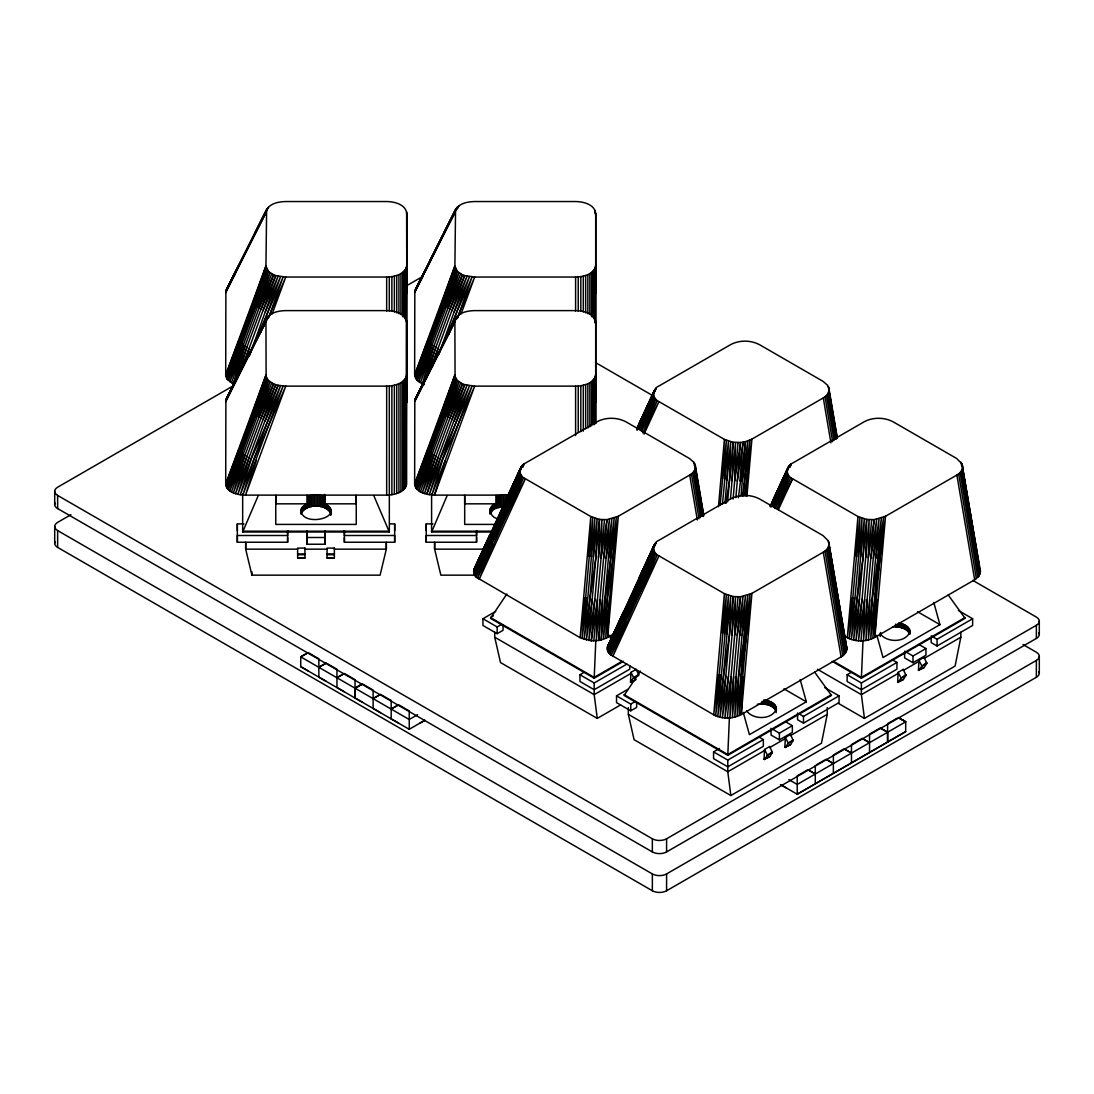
<?xml version="1.0" encoding="UTF-8"?>
<svg xmlns="http://www.w3.org/2000/svg" width="1094" height="1094" viewBox="0 0 1094 1094"><rect width="100%" height="100%" fill="white"/><g stroke="black" fill="none" stroke-linecap="round" stroke-linejoin="round"><path stroke-width="1.5" d="M287.626 537.414L287.626 542.227L237.33 542.227L237.33 523.876L244.017 523.876M373.779 495.555L389.341 532.012L242.663 532.012L242.663 493.927M334.367 549.161L386.319 549.161L386.319 542.446L386.319 549.161L380.083 575.157L251.921 575.157L251.921 571.806M275.756 495.609L275.756 524.409L356.247 524.409L356.247 495.609M306.853 544.238L306.853 530.672L306.853 544.238L325.164 544.238L325.164 530.672L325.164 544.238M389.669 523.876L394.674 523.876L394.674 542.227L344.378 542.227L344.378 537.414M406.626 320.952L406.804 402.455L406.804 322.511C405.655 313.376 394.428 310.71 386.674 310.614L285.766 310.614C278.327 310.737 267.182 312.788 265.951 321.677L225.884 400.144L225.706 484.054C226.937 492.943 238.082 494.994 245.535 495.117L386.674 495.117L386.674 386.127C394.442 386.045 405.751 383.338 406.804 374.148M386.674 311.106L386.674 277.042C394.428 276.96 405.655 274.293 406.804 265.158M389.341 532.012L389.3 386.032M389.3 311.011L389.3 276.946M386.674 495.117L391.884 494.707L391.884 385.717M391.884 310.696L391.884 276.645M391.884 494.707L394.373 494.201L394.373 385.225M394.373 311.899L394.373 276.139M394.373 494.201L396.739 493.517L396.739 384.541M396.739 312.925L396.739 275.456M396.739 493.517L398.927 492.656L398.927 383.666M398.927 313.759L398.927 274.594M398.927 492.656L400.91 491.63L400.91 382.64M400.91 314.429L400.91 273.568M400.91 491.63L402.633 490.468L402.633 381.478M402.633 316.672L402.633 272.392M402.633 490.468L404.096 489.168L404.096 380.179M404.096 317.082L404.096 271.107M404.096 489.168L405.272 487.774L405.272 378.784M405.272 319.092L405.272 269.712M405.272 487.774L406.106 486.297L406.106 377.321M406.106 321.021L406.106 268.235M406.106 486.297L406.626 266.717M242.772 258.129L267.442 208.311L254.628 233.665L266.621 209.692L265.951 265.992L268.563 271.572L273.609 274.799L233.364 383.789L227.196 379.262L225.706 374.968L225.884 291.072L266.621 209.692C270.382 203.156 278.847 201.706 285.766 201.542L386.674 201.542C394.428 201.624 405.655 204.304 406.804 213.426L406.626 484.779M476.56 537.414L476.56 542.227L426.263 542.227L426.263 523.876L432.951 523.876M491.288 532.012L431.597 532.012L431.597 493.927M464.69 495.609L464.69 524.409L496.553 524.409M575.608 435.508L575.608 386.127C583.362 386.045 594.575 383.365 595.724 374.244M575.608 311.106L575.608 277.042C583.362 276.96 594.575 274.293 595.724 265.158M578.234 432.007L578.234 386.032M578.234 311.011L578.234 276.946M580.818 431.706L580.818 385.717M580.818 310.696L580.818 276.645M583.307 431.2L583.307 385.225M583.307 311.899L583.307 276.139M585.673 428.807L585.673 384.541M585.673 312.925L585.673 275.456M587.861 427.945L587.861 383.666M587.861 313.759L587.861 274.594M589.844 426.92L589.844 382.64M589.844 314.429L589.844 273.568M591.567 425.757L591.567 381.478M591.567 316.672L591.567 272.392M593.03 424.458L593.03 380.179M593.03 317.082L593.03 271.107M594.192 424.773L594.192 378.784M594.192 319.092L594.192 269.712M595.04 423.296L595.04 377.321M595.04 319.325L595.04 268.235M595.56 423.474L595.56 375.789M595.56 322.908L595.56 266.717M595.724 423.624L595.724 213.426C594.575 204.304 583.362 201.624 575.608 201.542L474.7 201.542C467.781 201.706 459.316 203.156 455.555 209.692L414.817 291.072L414.64 374.968L417.252 380.562L424.445 384.582M489.469 535.869L473.784 570.029L474.153 574.364L476.054 577.058L580.107 637.679L591.28 640.824L598.473 557.735L599.471 519.404L590.787 516.518L525.394 478.762C517.9 475.863 518.597 465.552 525.858 462.858L597.215 421.655C606.035 417.046 617.221 417.224 626 421.846L689.357 458.427L693.842 462.27L695.278 465.237L703.757 515.11M730.464 498.891L732.077 480.608L733.076 442.263L724.378 439.378L658.985 401.635C651.491 398.736 652.202 388.425 659.463 385.717L730.806 344.528C739.626 339.906 750.826 340.084 759.592 344.719L822.961 381.3L827.447 385.143L828.883 388.11L837.348 437.983M828.883 542.378C829.908 546.535 826.722 550.296 823.29 552.183L751.934 593.372L740.583 596.75L729.917 717.91L731.024 676.666L724.871 717.951L732.077 634.862L733.076 596.531L724.378 593.645L658.985 555.889C651.491 552.99 652.202 542.679 659.463 539.985L730.806 498.782C739.626 494.173 750.826 494.351 759.592 498.973L822.961 535.554L828.336 540.86L846.66 647.101C847.7 651.272 844.513 655.032 841.067 656.906L741.267 714.532C732.884 719.045 722.149 719.305 713.712 714.806L609.659 654.185L607.758 651.504L607.375 647.169L623.06 612.996M962.474 465.237C963.513 469.408 960.327 473.169 956.881 475.056L885.538 516.245L874.174 519.623L863.508 640.783L864.629 599.539L858.462 640.824L865.669 557.735L866.667 519.404L857.969 516.518L792.589 478.762C785.095 475.863 785.793 465.552 793.054 462.858L864.41 421.655C873.217 417.046 884.417 417.224 893.196 421.846L956.553 458.427L961.927 463.733L980.47 571.506L979.007 575.991L974.672 579.779L874.858 637.405C865.463 642.493 853.238 642.069 844.377 635.983M600.045 599.703L598.801 640.455L591.28 640.824L597.433 599.539L596.312 640.783L606.992 519.623L618.342 516.245L689.699 475.056C693.131 473.169 696.317 469.408 695.278 465.237M733.65 676.844L732.406 717.596L743.072 596.435L737.301 635.286M867.241 599.703L865.997 640.455L876.663 519.294L870.906 558.145M602.616 599.799L601.221 639.963L598.801 640.455L609.481 519.294L603.71 558.145M736.207 676.926L734.812 717.09L745.493 595.929L739.872 635.368M869.798 599.799L868.417 639.963L879.084 518.802L873.463 558.241M593.399 557.01L597.078 518.939L595.902 557.407L592.237 598.965L586.411 640.099L593.399 557.01L594.821 518.296L584.141 639.457L595.902 557.407L599.471 519.404L606.992 519.623L601.098 557.981L601.946 519.664L598.473 557.735M724.953 503.158L726.99 479.883L728.413 441.169L722.437 504.361M726.99 634.137L730.683 596.08L729.493 634.534L725.828 676.106L720.016 717.226L726.99 634.137L728.413 595.437L717.746 716.597L729.493 634.534L733.076 596.531L740.583 596.75L734.689 635.108L735.537 596.791L732.077 634.862M860.595 557.01L864.274 518.939L863.084 557.407L859.433 598.965L853.607 640.099L860.595 557.01L862.004 518.296L851.337 639.457L863.084 557.407L866.667 519.404L874.174 519.623L868.28 557.981L869.142 519.664L865.669 557.735M591.034 556.559L592.702 517.489L582.035 638.65L587.369 598.117L585.167 597.597L580.107 637.679L590.787 516.518L588.832 556.039M724.625 479.418L726.307 440.362L720.084 505.51M724.625 633.686L726.307 594.616L715.626 715.777L720.96 675.244L718.758 674.724L713.712 714.806L724.378 593.645L722.423 633.166M858.216 556.559L859.898 517.489L849.231 638.65L854.564 598.117L852.363 597.597L847.303 637.679L857.969 516.518L856.014 556.039M595.82 640.4L594.192 678.212L623.402 661.337M729.411 717.527L727.784 755.339L831.508 695.456L814.592 672.058M863.016 640.4L861.388 678.212L965.099 618.329L948.183 594.931M722.423 478.912L724.378 439.378L718.457 506.7M608.743 558.227L614.199 518.105L603.532 639.265L605.078 599.799L616.36 517.257L609.577 599.539L607.676 637.405L601.221 639.963L611.888 518.802L606.267 558.241M630.486 682.205L630.937 672.359L636.093 669.378L638.8 674.547L633.631 677.528L630.486 682.205L633.057 680.714M743.168 676.666L741.267 714.532L751.934 593.372L741.007 676.844L737.124 716.406L738.682 676.926L749.951 594.384L739.284 715.544L741.007 676.844L747.79 595.245L742.334 635.368M764.077 759.332L764.528 749.486L769.684 746.505L772.391 752.508L769.752 756.651L764.077 759.332L769.752 756.651M784.89 747.311L785.342 737.479L790.497 734.498L793.191 740.488L790.565 744.645L784.89 747.311L790.565 744.645M876.759 599.539L874.858 637.405L885.538 516.245L874.612 599.703L870.715 639.265L872.274 599.799L883.555 517.257L872.875 638.417L874.612 599.703L881.395 518.105L875.938 558.227M897.668 682.205L898.119 672.359L903.288 669.378L905.982 675.367L903.357 679.524L897.668 682.205L903.357 679.524M918.481 670.184L918.933 660.338L924.088 657.371L926.796 663.361L924.156 667.504L918.481 670.184L924.156 667.504M741.021 496.061L745.493 441.661L751.934 439.118L823.29 397.915C826.722 396.028 829.908 392.281 828.883 388.11M592.237 598.965L588.804 640.564L594.821 599.293M739.872 481.1L743.072 442.167L745.493 441.661L738.409 497.729M725.828 676.106L722.396 717.691L728.413 676.42M859.433 598.965L856 640.564L862.004 599.293M737.301 481.018L740.583 442.482L743.072 442.167L737.301 481.018L735.838 497.647M593.796 640.906L604.462 519.746M727.592 501.886L733.076 442.263L740.583 442.482L734.689 480.854L735.537 442.537L732.077 480.608M733.076 499.137L738.053 442.605M743.359 495.979L747.79 440.978L742.334 481.1M745.506 495.814L749.951 440.13L742.511 496.006M727.387 718.033L738.053 596.873M746.901 496.334L751.934 439.118L744.727 495.869M860.978 640.906L871.658 519.746M300.918 513.537L301.657 508.108L306.963 503.828L306.963 495.336M495.897 495.336L495.897 503.828C486.256 506.358 490.085 518.488 498.796 518.761M726.99 479.883L730.683 441.812L729.493 480.28L726.047 503.336M609.577 599.539L605.693 638.417L607.416 599.703L618.342 516.245L607.676 637.405L615.006 633.166M776.289 709.062C772.077 720.071 752.959 719.975 746.641 710.854M909.893 631.922C905.668 642.944 886.55 642.848 880.246 633.727L880.246 636.462M827.242 707.64L827.242 714.355L821.471 743.223L730.847 795.543L634.096 739.694L628.339 714.355L628.339 707.64M960.833 632.182L960.833 637.214L955.076 666.096L864.438 718.416L838.059 703.182M331.017 514.002C326.162 503.281 305.841 503.281 301 514.002L301 509.886M503.363 494.625L503.363 506.248L493.722 509.079L489.934 514.002L489.934 509.886M243.784 365.847L249.213 348.097L275.756 275.592L285.766 277.042L386.674 277.042M249.541 355.564L278.081 276.221L263.025 310.71M263.025 419.795L278.081 385.307L275.756 384.664L249.213 457.169L237.849 494.283L278.081 385.307L285.766 386.127L386.674 386.127M432.212 367.461L438.147 348.097L464.69 275.592L474.7 277.042L575.608 277.042M438.967 353.977L467.015 276.221L451.959 310.71M575.608 386.127L474.7 386.127L464.69 384.664L438.147 457.169L426.769 494.283L420.369 491.917L416.13 488.348L414.64 484.054L414.817 400.144L454.885 321.677C456.116 312.788 467.261 310.737 474.7 310.614L575.608 310.614C583.362 310.71 594.575 313.376 595.724 322.511L595.724 402.455M237.453 378.292L247.107 346.894M263.627 326.586L268.563 316.098L226.376 398.708L266.115 320.2L225.706 401.621L265.951 321.677L266.115 376.541L268.563 380.657L273.609 383.871L247.107 455.966L235.511 493.654L249.213 457.169M426.387 378.292L436.027 346.894L462.543 274.799L457.497 271.572L454.885 265.992L455.555 209.692L443.562 233.665L456.362 208.311L446.202 229.234M428.875 371.782L414.817 400.144L455.049 320.2L414.64 401.621L454.885 321.677L455.049 376.541L457.497 380.657L462.543 383.871L436.027 455.966L424.445 493.654L438.147 457.169M233.364 383.789L245.165 345.636L229.74 381.765L269.986 272.775L258.977 308.248L273.609 274.799L275.756 275.592L260.905 309.506M256.338 460.287L245.535 495.117L285.766 386.127L253.876 459.357L240.311 494.748L251.497 458.304L283.127 386.032L242.895 495.021L253.876 459.357L280.556 385.758L265.295 420.93M454.229 420.93L469.49 385.758L429.245 494.748L440.431 458.304L472.061 386.032L445.272 460.287L434.455 495.117L426.769 494.283L467.015 385.307L451.959 419.795M257.268 306.976L268.563 271.572L228.318 380.562L243.47 344.35M257.268 416.048L268.563 380.657L228.318 489.647L243.47 453.436L269.986 381.861L258.977 417.334L273.609 383.871L275.756 384.664L260.905 418.592M446.202 306.976L457.497 271.572L417.252 380.562L432.39 344.35L458.919 272.775L447.911 308.248L462.543 274.799L464.69 275.592L449.839 309.506M446.202 416.048L457.497 380.657L417.252 489.647L432.39 453.436L458.919 381.861L447.911 417.334L462.543 383.871L464.69 384.664L449.839 418.592M254.628 304.405L266.621 268.905L226.376 377.881L255.805 305.677L267.442 270.273L227.196 379.262L242.006 343.065M254.628 413.491L266.621 377.977L226.376 486.967L255.805 414.763L267.442 379.358L227.196 488.348L242.006 452.15M443.562 304.405L455.555 268.905L415.31 377.881L444.738 305.677L456.362 270.273L416.13 379.262L430.94 343.065M443.562 413.491L455.555 377.977L415.31 486.967L444.738 414.763L456.362 379.358L416.13 488.348L430.94 452.15M253.753 303.175L266.115 267.469L225.884 376.445L239.942 340.549L239.367 339.372L225.706 374.968L265.951 265.992L253.179 301.985M253.753 412.247L266.115 376.541L225.884 485.531L239.942 449.634L239.367 448.458L225.706 484.054L265.951 375.064L253.179 411.071M442.687 303.175L455.049 267.469L414.817 376.445L428.875 340.549L428.301 339.372L414.64 374.968L454.885 265.992L442.113 301.985M442.687 412.247L455.049 376.541L414.817 485.531L428.875 449.634L428.301 448.458L414.64 484.054L454.885 375.064L442.113 411.071M243.47 453.436L229.74 490.837L245.165 454.721L233.364 492.861L247.107 455.966M432.39 344.35L418.674 381.765L434.099 345.636L422.298 383.789L436.027 346.894M432.39 453.436L418.674 490.837L434.099 454.721L422.298 492.861L436.027 455.966M231.436 382.845L271.681 273.856M260.208 333.137L280.556 276.673L265.295 311.845M268.987 316.945L283.127 276.96L248.529 357.054M272.16 313.91L285.766 277.042L268.112 318.381M231.436 491.917L271.681 382.927M420.369 382.845L460.615 273.856M448.567 334.696L469.49 276.673L454.229 311.845M457.347 318.491L472.061 276.96L438.639 353.923M461.094 313.91L474.7 277.042L457.046 318.381M420.369 491.917L460.615 382.927M239.682 373.478L249.213 348.097M428.616 373.478L438.147 348.097M445.272 460.287L431.815 495.021L442.81 459.357L474.7 386.127L434.455 495.117L507.589 495.117M490.071 539.985L474.946 575.745L490.905 541.516L523.711 477.654L493.421 544.634L479.158 579.382L525.394 478.762L492.026 543.062L476.054 577.058L490.905 541.516L521.195 475.124L505.934 505.469L474.153 574.364L519.937 472.321L505.209 502.625L520.019 469.408M623.676 617.112L608.551 652.886L624.496 618.643L657.303 554.781L627.012 621.761L612.749 656.523L658.985 555.889L625.618 620.202L609.659 654.185L624.496 618.643L654.786 552.251L639.539 582.596L607.758 651.504L653.528 549.448L638.814 579.752L653.61 546.535M621.337 619.095L623.307 614.554L619.026 623.512M242.663 532.012L258.239 495.555M431.597 532.012L447.159 495.555M479.104 559.745L483.179 550.556M484.533 547.506L522.631 465.237L518.515 474.276M611.341 639.935L655.032 543.704L639.361 577.331M653.61 392.281L638.814 425.498L653.528 395.18L637.638 429.874M787.215 469.408L772.405 502.625L787.119 472.321L771.229 507.014M777.164 508.573L790.894 477.654L775.072 508.546L789.485 476.437L773.95 507.001L788.377 475.124L773.13 505.469L787.584 473.743L772.61 504.006M489.907 534.72L474.331 568.593M607.922 645.72L623.498 611.847M513.031 486.324L514.399 483.316M505.934 505.469L520.402 473.743L505.414 504.006M643.204 416.732L647.306 407.693M650.739 400.158L652.79 395.645M654.171 392.637L656.222 388.11L636.858 428.725M643.204 570.986L647.306 561.947M650.739 554.426L652.79 549.899M654.171 546.891L656.222 542.378L640.099 576.333M639.539 582.596L653.993 550.87L639.019 581.133M774.743 498.372L778.162 490.85M780.227 486.324L785.027 475.781M786.395 472.772L789.813 465.237L787.625 469.873M505.332 501.353L521.441 466.577L505.756 500.204M638.923 424.226L655.032 389.45L639.361 423.077M638.923 578.48L654.157 545.099L607.375 647.169L622.951 614.267L607.293 650.068L623.156 615.649M772.514 501.353L788.637 466.577L772.952 500.204M520.566 467.972L473.784 570.029L489.346 537.14L473.688 572.941L489.551 538.521M473.565 571.492L519.8 470.858M502.023 510.378L504.102 505.879M637.282 427.576L654.157 390.845M636.735 429.997L653.405 393.731M637.693 428.752L640.455 422.749M644.051 434.14L658.985 401.635L642.875 432.978L657.303 400.527L641.481 431.419L655.894 399.296L640.359 429.86L654.786 397.997L639.539 428.342L653.993 396.616L639.019 426.879M607.17 648.619L653.405 547.998M626.657 607.02L628.735 602.52M632.182 595.013L634.246 590.514M637.693 583.006L640.455 577.003M770.19 506.207L787.762 467.972M770.244 506.713L773.69 499.206M771.024 505.633L786.996 470.858M778.354 509.722L792.589 478.762L777.246 508.614M608.797 644.325L625.276 610.028M481.251 555.369L483.343 550.884M488.909 538.891L490.987 534.392M611.368 640.004L615.553 631.006M456.089 210.007L457.497 207.012L448.499 224.817M456.089 319.092L457.497 316.098L430.94 368.733M493.421 544.634L477.463 578.275L492.026 543.062L522.303 476.437L506.768 507.001M627.012 621.761L611.067 655.402L625.618 620.202L655.894 553.564L640.359 584.128M774.429 497.661L786.148 472.964M776.904 493.886L778.34 490.905M255.805 341.314L267.442 317.383L227.196 397.327L231.367 389.97M444.738 341.314L456.362 317.383L415.31 398.708M239.942 371.782L225.884 400.144L239.367 373.546M228.318 286.956L242.006 259.647L226.376 289.637L266.115 211.128L227.196 288.255L234.704 274.936M235.169 382.38L242.006 368.733M429.764 261.097L455.049 211.128L415.31 289.637L430.161 261.151M418.017 285.438L430.174 261.165M430.161 370.237L416.13 397.327L430.174 370.251M442.687 235.278L414.64 292.536L454.885 212.605L442.113 237.042M444.738 232.229L416.13 288.255L417.252 286.956M457.415 208.776L458.919 205.809M457.415 317.848L458.919 314.894M255.805 232.229L268.563 207.012M418.058 285.452L422.831 276.44M417.252 396.028L422.831 385.512M880.246 633.317L880.725 632.455M764.597 759.633L767.236 755.489L772.391 752.508M785.41 747.612L788.036 743.469L793.191 740.488M898.201 682.506L900.827 678.348L905.982 675.367M919.001 670.485L921.64 666.342L926.796 663.361M506.85 594.001L490.468 618.329L594.192 678.212M727.784 755.339L624.072 695.456L640.455 671.128M476.382 565.871L475.206 567.198L491.685 532.887M233.665 385.594L57.64 487.213A10.065 5.812 0 0 0 57.64 495.432L57.64 508.573L652.352 851.925A10.065 5.812 0 0 0 666.588 851.925L1036.36 638.431A10.065 5.812 0 0 0 1038.958 632.824M406.708 285.684L422.981 276.29M70.96 514.686L57.64 522.371A10.065 5.812 0 0 0 57.64 530.576L57.64 547.41L652.352 890.762A10.065 5.812 0 0 0 666.588 890.762L1036.36 677.268A10.065 5.812 0 0 0 1038.958 671.661M307.715 652.844L300.741 656.865L300.741 666.67L409.252 729.315L409.252 710.95L398.585 704.782L391.132 709.049L398.161 705.056M325.834 663.306L318.819 667.299L326.272 663.032M343.899 673.726L336.884 677.719L344.378 673.494L355.044 679.647L355.044 698.027M361.964 684.16L355.003 688.181L355.003 697.999L362.456 702.252M362.018 684.188L355.044 688.208L362.456 683.928L373.122 690.082L373.122 708.461M503.062 625.221L503.062 630.281L497.155 633.686L482.933 625.467L482.933 618.739L495.732 611.341M493.394 615.813L490.468 617.508L594.192 677.391L621.953 661.364M378.688 695.428L373.068 698.615L380.521 694.362L391.187 700.516L391.187 718.881M482.933 618.739L497.155 626.958L501.585 624.4M417.621 714.683L409.211 719.483L300.741 656.865L308.193 652.598L318.86 658.766L318.86 677.131L326.272 681.371M409.211 729.288L424.581 720.467M629.761 665.808L629.761 669.172L594.192 689.712L579.957 681.494L579.957 674.752L584.387 672.195M579.957 674.752L594.192 682.971L626.917 664.085M630.937 673.425L594.192 694.635L494.734 637.214L494.734 632.182M633.631 678.348L638.8 675.367M631.006 682.506L636.161 679.524M636.653 702.362L636.653 707.408L630.759 710.813L616.524 702.608L616.524 695.866L627.915 689.302M494.734 637.214L500.505 662.554L597.256 718.416L620.64 704.919M616.524 695.866L630.759 704.085L635.19 701.527M758.921 737.014L763.352 739.571L763.352 746.299L727.784 766.839L713.561 758.621L713.561 751.893L719.469 748.474M892.526 659.873L896.957 662.431L896.957 669.172L861.388 689.712L847.153 681.494L847.153 674.752L851.583 672.195M800.179 679.552L806.346 701.787L749.431 734.648L743.264 712.399M933.77 602.411L939.937 624.66L883.022 657.521L876.868 635.272M831.508 694.635L727.784 754.518L624.072 694.635M965.099 617.508L861.388 677.391L833.628 661.364M713.561 751.893L727.784 760.098L763.352 739.571M799.044 713.849L803.475 716.406L839.043 695.866L839.043 702.608L803.475 723.134L797.567 719.729L797.567 713.001M847.153 674.752L861.388 682.971L896.957 662.431M931.172 635.86L937.066 639.279L972.634 618.739L972.634 625.467L937.066 646.007L931.172 642.602L931.172 637.542M772.432 729.124L779.393 733.144L792.343 725.664L792.343 732.406L779.393 739.872L771.038 735.045L771.038 728.317M904.629 651.19L912.998 656.003L925.934 648.537L925.934 655.265L912.998 662.745L904.629 657.918L904.629 652.872M764.528 750.552L727.784 771.762L628.339 714.355M785.342 738.546L769.684 747.571L769.684 746.505M827.242 714.355L790.497 735.565L790.497 734.498M898.119 673.425L861.388 694.635L817.505 669.309M918.933 661.405L903.288 670.444L903.288 669.378M960.833 637.214L924.088 658.438L924.088 657.371M767.236 755.489L772.391 751.687M788.036 743.469L793.191 739.667M900.827 678.348L905.982 674.547M921.64 666.342L926.796 662.54M57.64 495.432L652.352 838.783A10.065 5.812 0 0 0 666.588 838.783L1036.36 625.303A10.065 5.812 0 0 0 1036.36 617.084L972.744 580.353M816.616 764.679L824.616 760.056M860.8 739.161L851.474 744.563L851.474 762.928L815.276 783.783L815.276 765.444M896.943 718.307L887.603 723.695L887.603 742.06L851.474 762.887M57.64 530.576L652.352 873.928A10.065 5.812 0 0 0 666.588 873.928L1036.36 660.448A10.065 5.812 0 0 0 1036.36 652.229L1023.04 644.544M419.918 723.12L424.882 720.276M815.331 783.796L797.211 794.217L780.487 784.603M757.321 704.29C763.94 703.442 773.13 704.399 776.125 711.346M892.458 626.971C898.666 626.561 907.035 627.737 909.716 634.219C911.534 627.423 904.232 623.73 898.721 623.047L898.721 627.163M242.663 531.192L389.341 531.192M431.597 531.192L491.288 531.192M306.853 537.496L325.164 537.496M297.636 549.161L245.685 549.161L245.685 542.446L245.685 549.161L251.921 575.157M304.939 549.161L327.065 549.161M484.902 549.161L434.619 549.161L434.619 542.446L434.619 549.161L440.855 575.157L475.028 575.157M297.636 553.906L304.939 553.906M327.065 553.906L334.367 553.906M297.636 554.726L304.939 554.726M327.065 554.726L334.367 554.726M297.636 557.831L304.939 557.831M327.065 557.831L334.367 557.831M763.585 699.996C769.369 700.351 777.588 703.729 776.289 710.881M300.918 510.802C303.079 527.582 346.251 517.394 325.041 503.828L325.041 495.336M898.27 717.541L905.723 721.794L905.668 731.64M808.357 769.957L815.331 773.978L807.878 769.725L797.211 775.878L797.211 794.258L905.723 731.612L887.603 742.019L887.658 732.228L880.205 727.961L869.539 734.129L869.539 752.494M862.14 738.395L869.58 742.662L862.564 738.669M825.943 759.291L833.396 763.544L826.38 759.551M781.581 785.219L786.545 788.049M300.741 666.67L308.193 670.937M344.378 691.818L336.938 687.565L336.938 669.186L327.598 663.798M373.068 708.433L380.521 712.686M391.132 718.854L398.585 723.12M595.505 362.565L653.2 395.878M958.412 610.52L972.634 618.739M917.538 611.724L939.937 624.66M918.974 644.516L925.934 648.537M832.165 661.337L861.388 678.212M898.748 717.773L905.723 721.794L797.211 784.439L788.856 779.612M898.707 717.801L905.668 721.821M824.821 687.647L839.043 695.866M880.629 728.235L887.658 732.228M783.933 688.864L806.346 701.787M844.5 749.089L851.515 753.096L844.062 748.829L833.396 754.983L833.354 773.39M785.383 721.643L792.343 725.664M845.224 644.134L846.66 647.101M918.933 660.338L921.64 665.521M898.119 672.359L900.827 677.528M785.342 737.479L788.036 742.648M764.528 749.486L767.236 754.655M630.937 672.359L633.631 677.528M979.704 568.47L980.47 571.506M609.673 635.272L610.999 640.045M909.716 630.103L909.893 633.754M961.927 463.733L979.431 566.801M962.542 468.314L980.32 573.037M961.038 462.27L961.599 465.593M962.05 469.818L979.827 574.541M961.216 471.268L979.007 575.991M960.067 472.635L977.858 577.372M958.617 473.907L976.395 578.63M956.881 475.056L974.672 579.779M828.336 386.606L837.074 438.133M828.937 391.187L836.842 437.723M828.568 391.789L829.143 395.112M829.703 398.435L830.264 401.758M828.445 392.691L836.349 439.227M827.625 394.141L835.242 439.022M826.476 395.508L834.093 440.39M825.026 396.78L832.643 441.661M823.29 397.915L830.907 442.81M829.088 543.909L846.865 648.646M828.336 540.86L846.729 650.178M828.568 546.056L829.143 549.379M829.703 552.702L830.264 556.025M828.445 546.945L846.236 651.682M827.625 548.395L845.402 653.132M826.476 549.762L844.253 654.499M825.026 551.034L842.804 655.771M823.29 552.183L841.067 656.906M694.731 463.733L703.483 515.274M695.346 468.314L703.538 516.518M693.842 462.27L694.416 465.593M694.854 469.818L702.758 516.368M694.034 471.268L701.651 516.149M692.885 472.635L700.502 517.517M691.422 473.907L699.052 518.788M689.699 475.056L697.316 519.937M864.438 718.416L861.388 694.635L861.388 682.971M730.847 795.543L727.784 771.762L727.784 760.098M597.256 718.416L594.192 694.635L594.192 682.971M496.061 507.862L495.897 503.828L464.69 503.828L464.69 495.336M307.127 507.862L306.963 503.828L275.756 503.828L275.756 495.336M496.949 495.432L497.387 507.37L497.387 495.746M308.029 495.432L308.453 507.37L308.453 495.746M324.453 494.433L324.877 507.862L325.041 503.828L356.247 503.828L356.247 495.336M1039.3 621.187L1039.3 634.329M1039.3 656.345L1039.3 673.166M1036.36 625.303L1036.36 638.431M1036.36 660.448L1036.36 677.268M937.066 639.279L937.066 646.007M912.998 656.003L912.998 662.745M909.387 629.214L909.387 633.317M908.909 628.353L908.909 632.455M908.266 627.518L908.266 631.621M907.473 626.725L907.473 630.828M906.543 625.987L906.543 630.089M905.49 625.303L905.49 629.419M904.314 624.701L904.314 628.804M903.042 624.168L903.042 628.271M901.661 623.703L901.661 627.819M900.225 623.334L900.225 627.436M897.176 624.236L897.176 626.971M895.603 624.141L895.603 626.876M803.475 716.406L803.475 723.134M779.393 733.144L779.393 739.872M776.125 707.244L776.125 712.7M775.796 706.341L775.796 710.457M775.304 705.48L775.304 709.582M774.661 704.645L774.661 708.748M773.882 703.852L773.882 707.968M772.952 703.114L772.952 707.23M771.885 702.444L771.885 706.546M770.723 701.828L770.723 705.931M769.438 701.295L769.438 705.398M768.07 700.844L768.07 704.946M766.634 700.461L766.634 704.577M765.13 700.187L765.13 704.29M763.585 701.363L763.585 704.098M762.012 701.268L762.012 704.003M666.588 838.783L666.588 851.925M666.588 873.928L666.588 890.762M652.352 838.783L652.352 851.925M652.352 873.928L652.352 890.762M636.093 669.378L636.093 670.444M630.759 704.085L630.759 710.813M595.724 213.426L595.724 293.37M595.04 210.349L595.04 213.754M595.04 319.434L595.04 322.839M508.067 494.775L508.067 498.098M506.508 494.625L506.508 501.271M504.936 494.584L504.936 502.884M501.804 494.775L501.804 506.385M500.273 495.008L500.273 506.618M498.796 495.336L498.796 506.946M497.155 626.958L497.155 633.686M494.844 504.334L494.844 508.436M493.722 504.977L493.722 509.079M492.724 505.688L492.724 509.79M491.862 506.454L491.862 510.556M491.151 507.26L491.151 511.363M490.591 508.108L490.591 512.224M490.18 508.997L490.18 513.1M476.56 542.227L476.56 530.672L476.56 535.499L426.263 535.499L426.263 542.227M426.263 523.876L426.263 530.617M406.804 213.426L406.804 293.37L406.626 211.88M394.674 523.876L394.674 530.617M394.674 542.227L394.674 535.499L344.378 535.499L344.378 530.672L344.378 542.227M331.017 509.886L331.017 512.635M330.757 508.997L330.757 515.356M330.361 508.108L330.361 512.224M329.786 507.26L329.786 511.363M329.075 506.454L329.075 510.556M328.214 505.688L328.214 509.79M327.215 504.977L327.215 509.079M326.094 504.334L326.094 508.436M323.55 495.746L323.55 507.37M322.142 495.336L322.142 506.946M320.665 495.008L320.665 506.618M319.147 494.775L319.147 506.385M317.575 494.625L317.575 506.248M316.002 494.584L316.002 506.194M314.429 494.625L314.429 506.248M312.87 494.775L312.87 506.385M311.339 495.008L311.339 506.618M309.862 495.336L309.862 506.946M305.91 504.334L305.91 508.436M304.788 504.977L304.788 509.079M303.79 505.688L303.79 509.79M302.929 506.454L302.929 510.556M302.217 507.26L302.217 511.363M301.657 508.108L301.657 512.224M301.247 508.997L301.247 513.1M287.626 542.227L287.626 530.672L287.626 535.499L237.33 535.499L237.33 542.227M237.33 523.876L237.33 530.617M54.7 491.329L54.7 504.471M54.7 526.474L54.7 543.294M57.64 547.41A10.065 5.812 0 0 1 55.042 541.79M57.64 508.573A10.065 5.812 0 0 1 55.042 502.966M524.108 463.993L522.727 467.056L524.108 463.993M791.304 463.993L789.909 467.056L791.304 463.993M239.367 264.461L225.706 292.536L265.951 212.605L225.884 291.072L239.367 264.461M304.939 548.094L297.636 548.094L297.636 558.255L304.939 558.255L304.939 548.094M334.367 548.094L327.065 548.094L327.065 558.255L334.367 558.255L334.367 548.094"/></g></svg>
